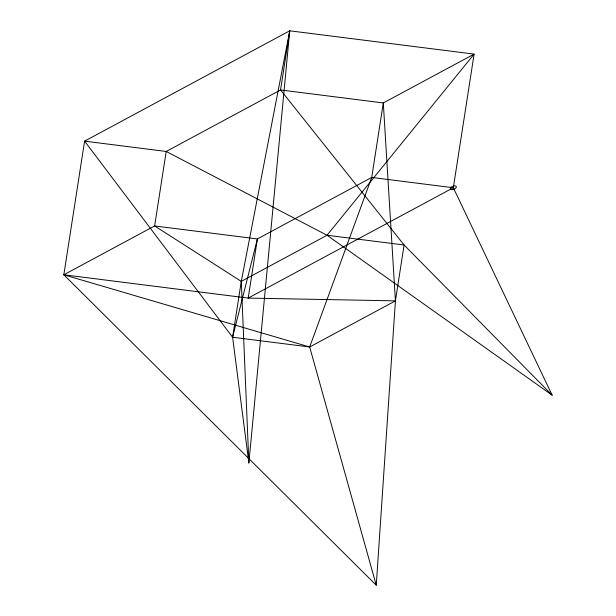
<?xml version="1.0" encoding="UTF-8"?>
<svg xmlns="http://www.w3.org/2000/svg" width="616" height="616" viewBox="0 0 616 616"><rect width="100%" height="100%" fill="white"/><g stroke="black" fill="none" stroke-linecap="round" stroke-linejoin="round"><path stroke-width="0.92" d="M376.26 585.2L395.426 300.862L404.104 244.999L280.542 89.959L289.736 30.8L474.104 54.108L453.33 187.749L552.175 395.21L327.034 235.25L166.204 151.459L84.6 141.141L63.825 274.79L376.26 585.2L309.671 346.985L371.725 177.439L383.298 102.949L474.104 54.108L327.034 235.25L241.287 281.381L232.602 337.245L248.872 462.986L289.736 30.8L84.6 141.141L232.602 337.245L309.671 346.985L395.426 300.862L383.298 102.949L280.542 89.959L166.204 151.459L154.631 225.949L63.825 274.79L309.671 346.985M248.872 462.986L241.287 281.381L289.736 30.8M232.602 337.245L257.388 238.939L371.725 177.439L453.33 187.749L248.194 298.09L63.825 274.79M395.426 300.862L248.194 298.09L257.388 238.939L154.631 225.949L241.287 281.381M327.034 235.25L404.104 244.999L552.175 395.21M452.283 189.643A3.172 1.625 -21.3 0 0 456.294 186.64A3.172 1.625 -21.3 0 0 451.405 186.964A3.172 1.625 -21.3 0 0 452.283 189.643"/></g></svg>
